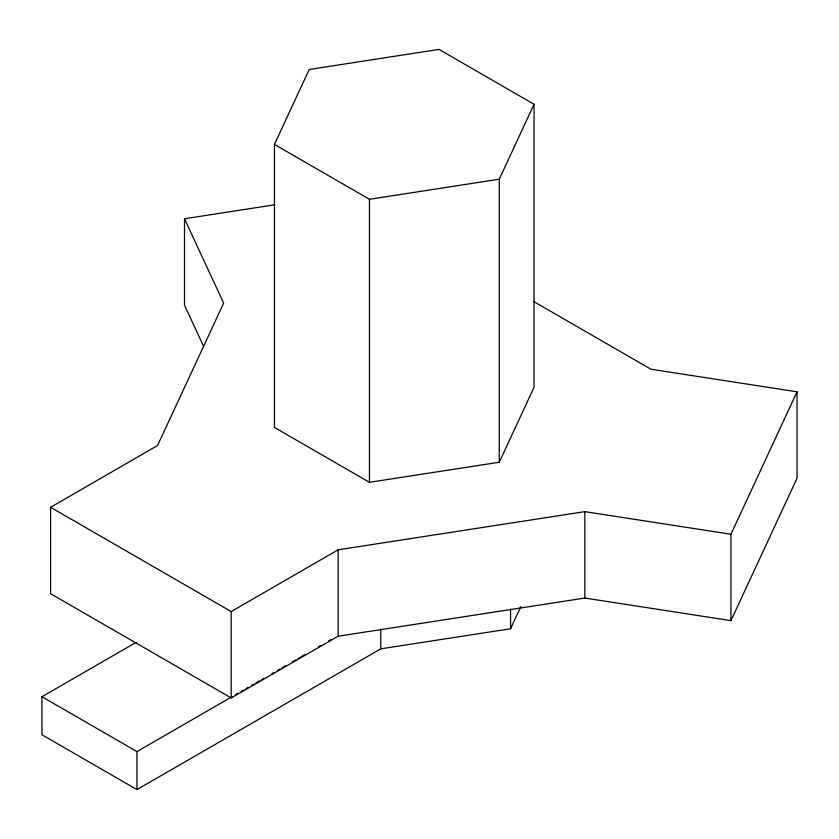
<?xml version="1.0" encoding="UTF-8"?>
<svg xmlns="http://www.w3.org/2000/svg" width="839" height="839" viewBox="0 0 839 839"><rect width="100%" height="100%" fill="white"/><g stroke="black" fill="none" stroke-linecap="round" stroke-linejoin="round"><path stroke-width="1.26" d="M274.447 144.423L309.224 69.48L439.028 49.407L534.044 104.267L534.044 387.293L499.268 462.237L369.464 482.31L274.447 427.45L274.447 144.423L369.464 199.283L499.268 179.2L534.044 104.267M136.065 642.401L41.95 696.737L41.95 734.733L136.967 789.593L380.78 648.841L510.573 628.757L520.904 606.513M274.919 204.768L184.496 218.759L223.646 303.11L157.543 445.54L50.592 507.291L50.592 593.687L231.197 697.954L338.138 636.214L584.846 598.05L730.947 620.65L730.947 534.244L797.05 391.813L650.949 369.212L533.562 301.432M730.947 620.65L797.05 478.209L797.05 391.813M50.592 507.291L231.197 611.558L338.138 549.807L584.846 511.643L730.947 534.244M41.95 696.737L136.967 751.597L232.225 696.601M235.623 694.64L237.898 693.329M241.296 691.367L243.562 690.057M245.837 688.746L248.103 687.435M251.501 685.473L253.766 684.163M256.042 682.852L259.44 680.89M261.705 679.58L263.981 678.269M271.909 673.686L274.185 672.385M277.583 670.413L279.848 669.103M282.124 667.802L285.522 665.83M292.329 661.908L295.727 659.936M297.992 658.636L304.798 654.703M318.411 646.848L320.676 645.537M328.615 640.954L330.881 639.643M203.793 346.738L184.496 305.155L184.496 218.759M584.846 511.643L584.846 598.05M510.573 609.104L510.573 628.757M499.268 179.2L499.268 462.237M380.78 629.187L380.78 648.841M369.464 199.283L369.464 482.31M338.138 549.807L338.138 636.214M231.197 611.558L231.197 697.954M136.967 751.597L136.967 789.593"/></g></svg>
